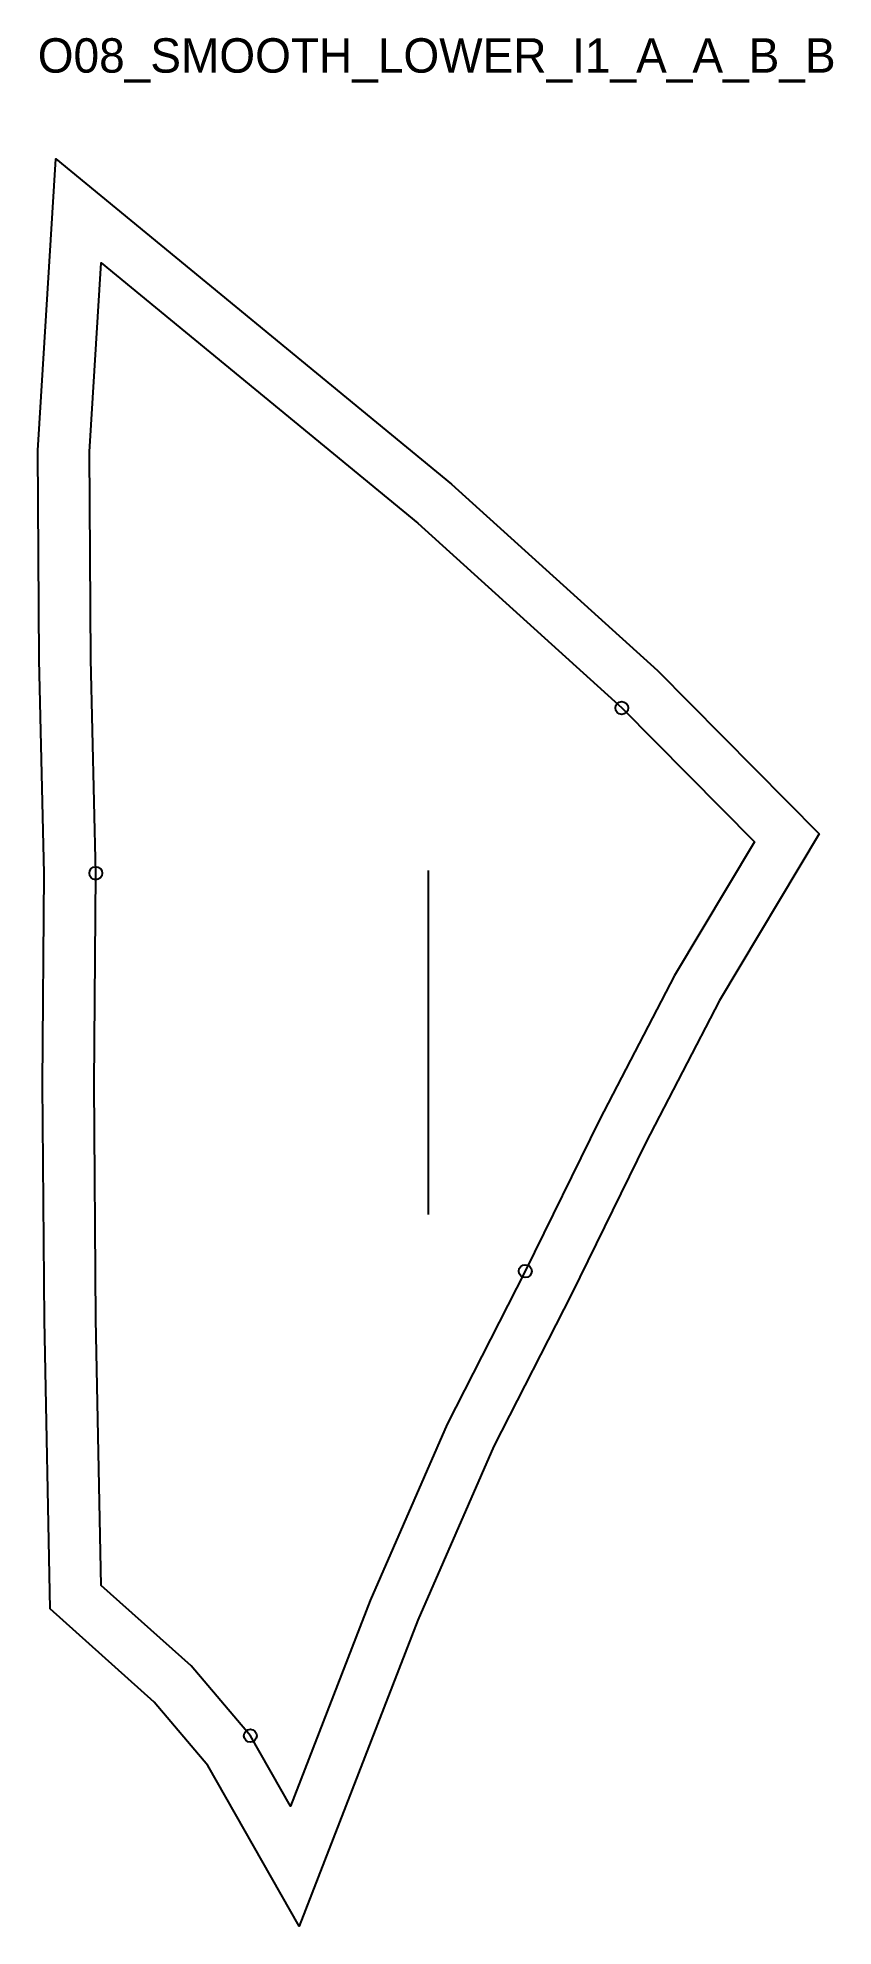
# Model space of a CAD drawing. Header units: millimetres. Extents: x -15 to 170, y -79 to 360.
import ezdxf

# ---------------------------------------------------------------- set-up
doc = ezdxf.new("R2010")
doc.units = ezdxf.units.MM
for name, color, linetype in [('CUT', 1, 'Continuous'), ('GRAIN', 3, 'Continuous'), ('ID', 7, 'Continuous'), ('NOTCH', 2, 'Continuous'), ('SEAM', 5, 'Continuous')]:
    doc.layers.add(name, color=color, linetype=linetype)

msp = doc.modelspace()

# ---------------------------------------------------------------- linework, layer by layer
at = {"layer": 'CUT'}
msp.add_lwpolyline([(-11.9, -5.46), (-13.21, 61.69), (-13.66, 116.56), (-13.26, 165.5), (-14.42, 215.23), (-14.75, 263.89), (-10.52, 331.75), (81.43, 256.08), (129.33, 212.7), (166.95, 174.75), (143.77, 135.99), (126.59, 102.82), (109.32, 67.69), (91.32, 32.38), (73.65, -8.08), (46.05, -79.25), (24.8, -41.86), (12.31, -27.12), (-11.9, -5.46)], close=True, dxfattribs=at)
at = {"layer": 'GRAIN'}
msp.add_line((76.1, 86.25), (76.1, 166.25), dxfattribs=at)
at = {"layer": 'NOTCH'}
for centre in [(121.04, 204.02), (-1.25, 165.6), (98.59, 73.07), (34.68, -34.96)]:
    msp.add_circle(centre, 1.5, dxfattribs=at)
at = {"layer": 'SEAM'}
msp.add_lwpolyline([(0, 0), (-1.21, 61.86), (-1.66, 116.56), (-1.25, 165.6), (-2.42, 215.41), (-2.74, 263.56), (0, 307.55), (73.59, 247), (121.04, 204.02), (151.87, 172.92), (133.28, 141.84), (115.87, 108.22), (98.59, 73.07), (80.46, 37.51), (62.56, -3.51), (44, -51.36), (34.68, -34.96), (20.93, -18.73)], close=True, dxfattribs=at)

# ---------------------------------------------------------------- texts
at = {"layer": 'ID'}
msp.add_text('O08_SMOOTH_LOWER_I1_A_A_B_B', height=8, dxfattribs=at).set_placement((-14.75, 351.75))

doc.saveas('drawing.dxf')
